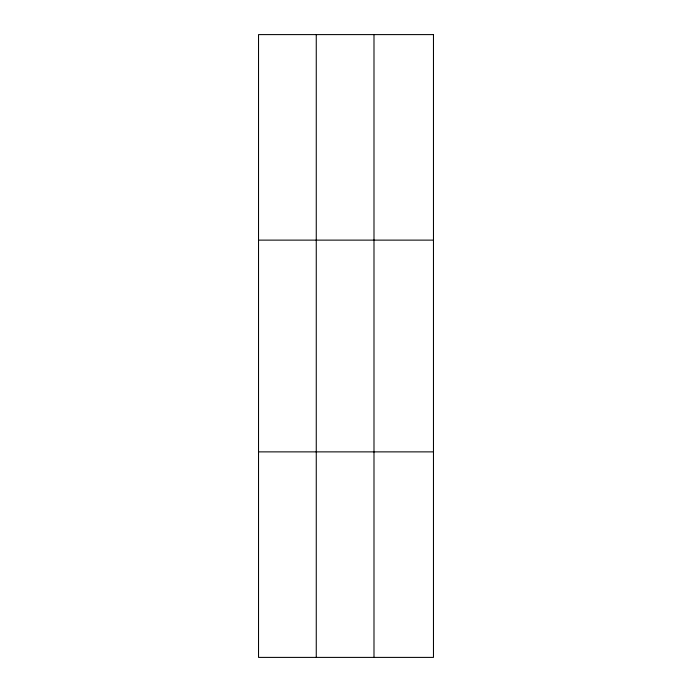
<?xml version="1.0" encoding="UTF-8"?>
<svg xmlns="http://www.w3.org/2000/svg" width="692" height="692" viewBox="0 0 692 692"><rect width="100%" height="100%" fill="white"/><g stroke="black" fill="none" stroke-linecap="round" stroke-linejoin="round"><path stroke-width="1.04" d="M316.261 657.4L316.261 34.6M373.991 657.4L373.991 34.6M258.531 240.124L433.469 240.124M258.531 451.876L433.469 451.876M433.469 34.6L433.469 657.4L258.531 657.4L258.531 34.6L433.469 34.6"/></g></svg>
